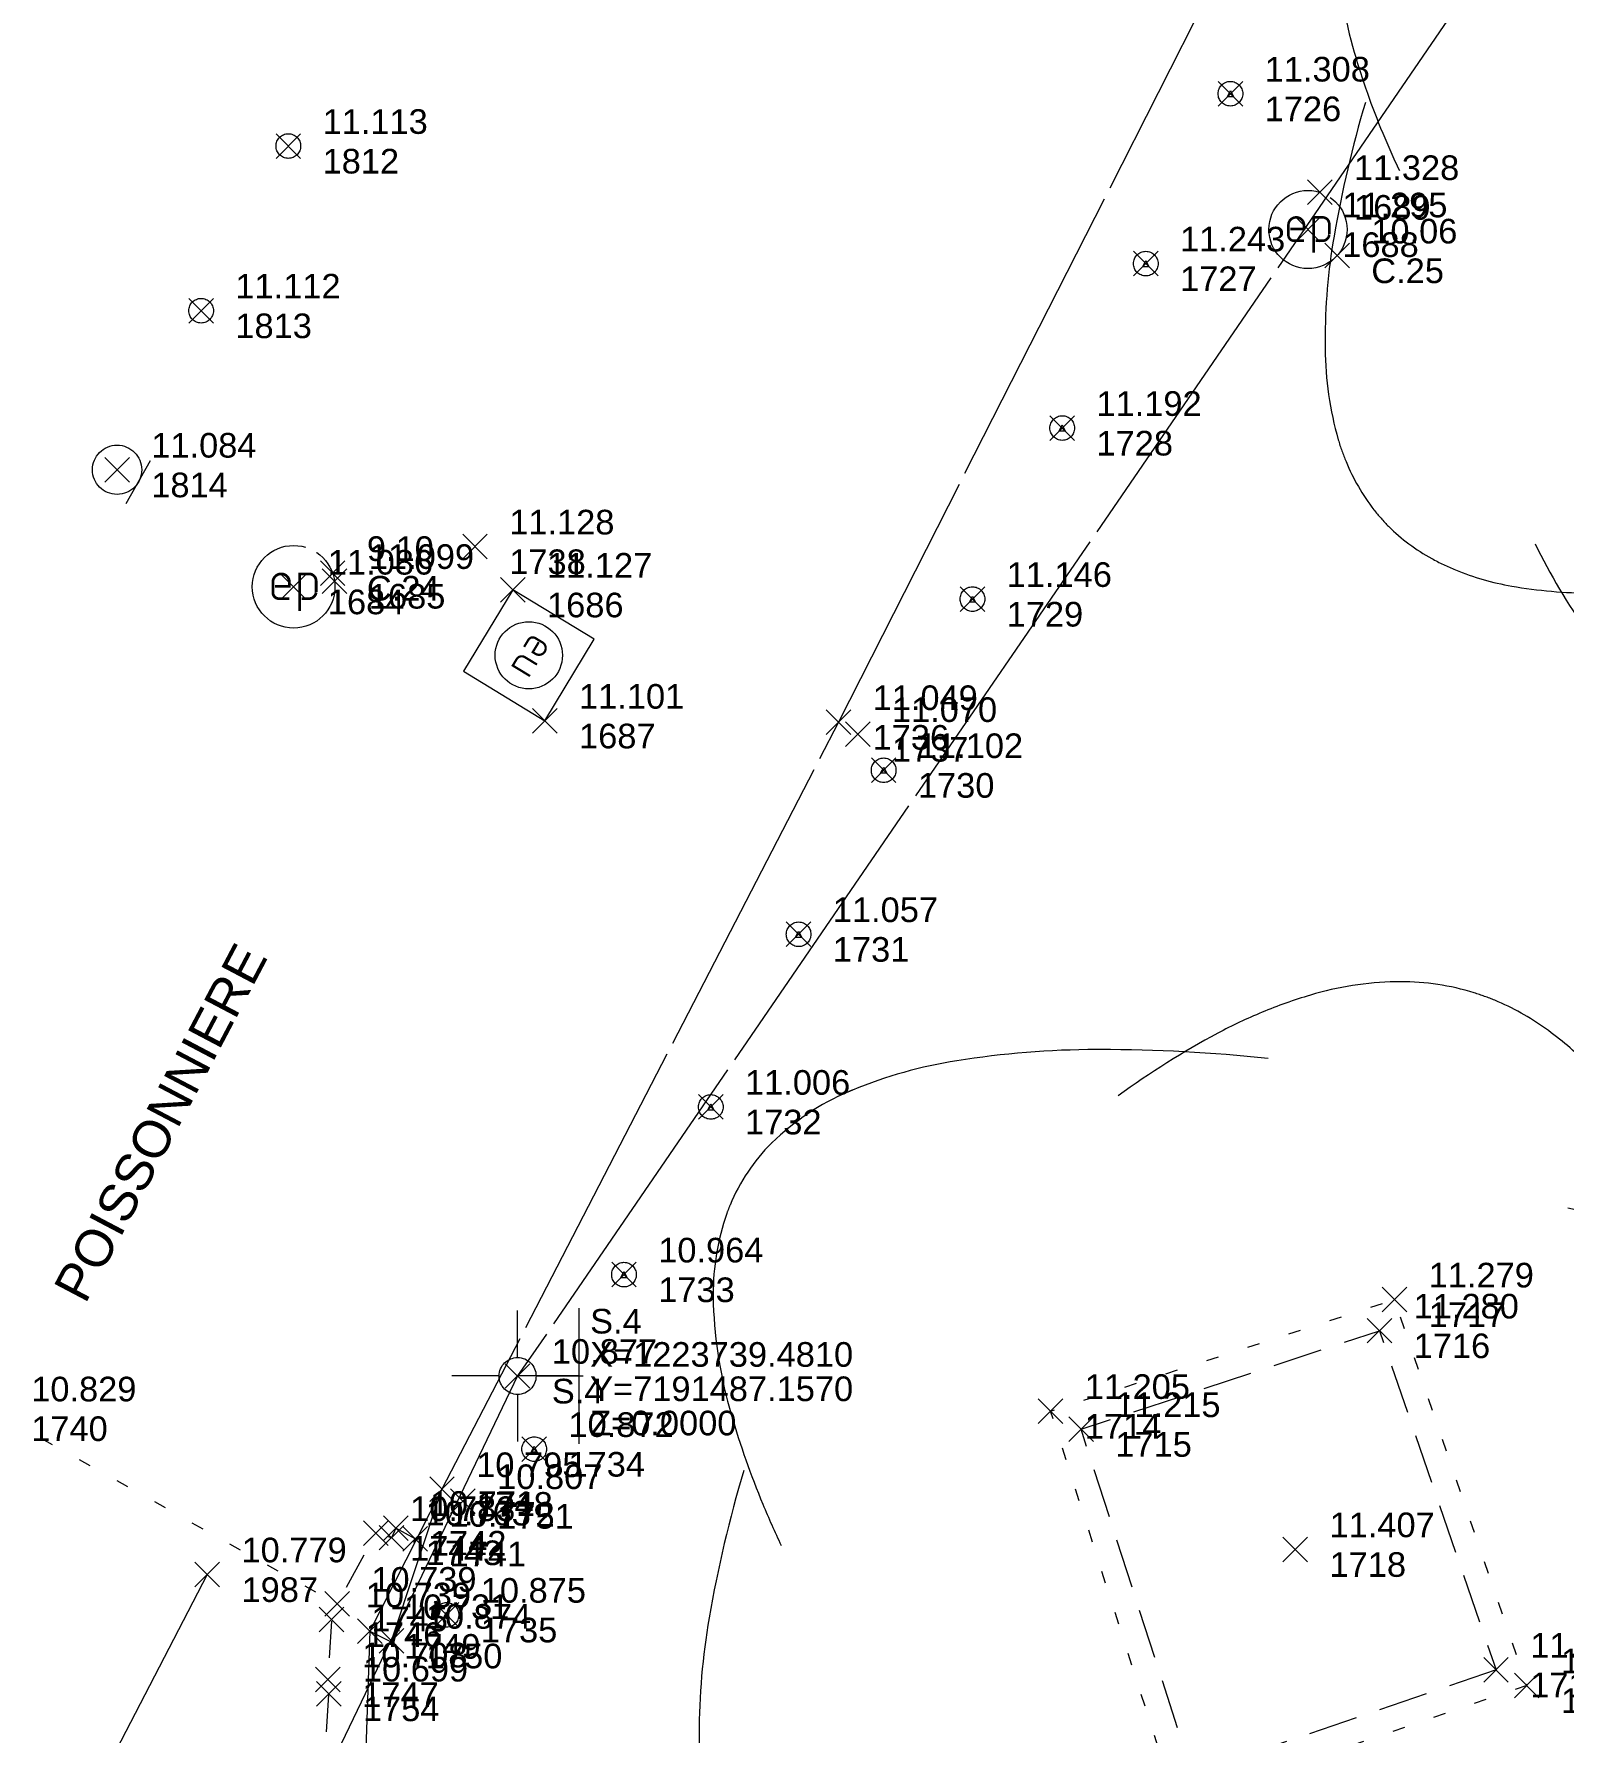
# Model space of a CAD drawing. Header units: metres. Extents: x 1223562 to 1223801, y 7191360 to 7191620.
# Drawn here: x 1223735.55 to 1223747.97, y 7191484.27 to 7191498.06 of the extents above; entities that cross this region are included whole.
import ezdxf
from ezdxf.enums import TextEntityAlignment as Align

# ---------------------------------------------------------------- set-up
doc = ezdxf.new("R2010")
doc.units = ezdxf.units.M
doc.header["$PDMODE"] = 3
doc.header["$PDSIZE"] = 0.1
for name, pattern in [('LL_0822', [2.5, 2.5, 0]), ('LL_0824', [0.35, 0.1, -0.25]), ('LL_0829', [0.6, 0.3, -0.3]), ('ML_2577', [2.5, 2.5, 0]), ('Socle_Continu', [2.5, 2.5, 0]), ('TL_1182', [0.6, 0.4, -0.2]), ('YL_2901', [2.5, 2.5, 0])]:
    doc.linetypes.add(name, pattern=pattern)
for name, color, linetype, lineweight in [('BATIH_SCS', 201, 'Socle_Continu', 13), ('HABIL_SCI', 7, 'Socle_Continu', 13), ('JARDI_SCS', 82, 'Socle_Continu', 13), ('MARQU_PSS', 7, 'Socle_Continu', 13), ('MOBUR_SCS', 251, 'Socle_Continu', 13), ('SIGNV_SCS', 20, 'Socle_Continu', 13), ('SIGTA_SCI', 7, 'Socle_Continu', 13), ('SIGTM_PSI', 1, 'Socle_Continu', 13), ('SIGTM_SCI', 1, 'Socle_Continu', 13), ('SIGTO_PSI', 255, 'Socle_Continu', 13), ('SIGTO_SCI', 255, 'Socle_Continu', 13), ('VOIRI_SCS', 7, 'Socle_Continu', 13)]:
    doc.layers.add(name, color=color, linetype=linetype, lineweight=lineweight)
for name, color, linetype, lineweight, true_color in [('EAUPL_SCS', 5, 'Socle_Continu', 13, 0x0000ff), ('EAUUS_SCS', 7, 'Socle_Continu', 13, 0x7f3f00), ('SIGTR_PSS', 7, 'Socle_Continu', 13, 0x9966cc), ('SIGTS_PSS', 7, 'Socle_Continu', 13, 0x9966cc)]:
    doc.layers.add(name, color=color, linetype=linetype, lineweight=lineweight, true_color=true_color)
doc.styles.get("Standard").update_dxf_attribs({"font": 'arial.ttf'})

# ---------------------------------------------------------------- blocks, each defined once
blk = doc.blocks.new('YP_1521')
at = {"layer": 'SIGTO_SCI', "color": 7, "linetype": 'Socle_Continu'}
blk.add_point((0, 0), dxfattribs=at)
at = {"layer": 'SIGTA_SCI', "linetype": 'Socle_Continu'}
blk.add_attdef('ALT', (0.278, 0.099), '', height=0.2, dxfattribs=at)
at = {"layer": 'SIGTA_SCI', "linetype": 'Socle_Continu', "flags": 9}
blk.add_attdef('CALQUE_ALT', (1.69, -1.18), '', height=0.2, dxfattribs=at)
at = {"layer": 'SIGTM_SCI', "linetype": 'Socle_Continu'}
blk.add_attdef('MAT', (0.278, -0.223), '', height=0.2, dxfattribs=at)
at = {"layer": 'SIGTM_SCI', "linetype": 'Socle_Continu', "flags": 9}
blk.add_attdef('CALQUE_MAT', (1.69, -1.501), '', height=0.2, dxfattribs=at)
at = {"layer": 'SIGTO_SCI', "linetype": 'Socle_Continu', "flags": 9}
for tag, p in [('ID', (1.69, 0.105)), ('NATURE', (1.69, -0.216)), ('FAMILLE', (1.69, -0.538)), ('CALQUE', (1.69, -0.859)), ('PCRS', (1.69, -1.823))]:
    blk.add_attdef(tag, p, '', height=0.2, dxfattribs=at)
blk = doc.blocks.new('YP_2900')
at = {"layer": 'SIGTO_PSI', "linetype": 'Socle_Continu'}
blk.add_line((0.5, 0), (0, 0), dxfattribs=at)
at = {"layer": 'SIGTO_PSI', "linetype": 'Socle_Continu', "flags": 128}
blk.add_lwpolyline([(0.5, -0.55), (0.5, 0.55)], dxfattribs=at)
at = {"layer": 'SIGTO_PSI', "color": 7, "linetype": 'Socle_Continu'}
blk.add_point((0, 0), dxfattribs=at)
at = {"layer": 'SIGTM_PSI', "color": 1, "linetype": 'Socle_Continu'}
blk.add_attdef('MAT', (0.589, 0.345), '', height=0.2, dxfattribs=at)
at = {"layer": 'SIGTM_PSI', "linetype": 'Socle_Continu', "flags": 9}
blk.add_attdef('CALQUE_MAT', (1.598, -0.695), '', height=0.2, dxfattribs=at)
at = {"layer": 'SIGTO_PSI', "linetype": 'Socle_Continu', "flags": 9}
for tag, p in [('ID', (1.598, 0.59)), ('NATURE', (1.598, 0.269)), ('FAMILLE', (1.598, -0.052)), ('CALQUE', (1.598, -0.374)), ('PCRS', (1.598, -1.016))]:
    blk.add_attdef(tag, p, '', height=0.2, dxfattribs=at)
at = {"layer": 'SIGTO_PSI', "linetype": 'Socle_Continu'}
for tag, p in [('X=', (0.589, 0.075)), ('Y=', (0.589, -0.204)), ('Z=', (0.589, -0.482))]:
    blk.add_attdef(tag, p, '', height=0.2, dxfattribs=at)
blk = doc.blocks.new('TP_1203')
at = {"layer": 'JARDI_SCS', "linetype": 'Socle_Continu'}
for points in [[(0.3171, 0.1998, 0.007667), (0.3097, 0.2185, 0.026874), (0.2793, 0.282, 0.047786), (0.2363, 0.3458, 0.023985), (0.2196, 0.3641, 0.040407), (0.1879, 0.391, 0.05708), (0.1498, 0.4122, 0.021505), (0.1343, 0.4178, 0.075257), (0.0789, 0.4262, 0.004647), (0.0754, 0.4262, 0.067031), (0.0113, 0.4161, 0.025669), (-0.025, 0.4032, 0.024468), (-0.0582, 0.3875, 0.036292), (-0.1329, 0.3405)], [(-0.0204, 0.3686, 0.026081), (-0.1467, 0.3752, 0.000498), (-0.1491, 0.3752, 0.000061), (-0.1493, 0.3752, 0.039737), (-0.2542, 0.3668, 0.05935), (-0.3324, 0.3448, 0.002412), (-0.3355, 0.3435, 0.092506), (-0.393, 0.3053, 0.000753), (-0.3933, 0.305, 0.098491), (-0.4244, 0.2585, 0.011844), (-0.4269, 0.2521, 0.083514), (-0.4371, 0.1912, 0.009601), (-0.437, 0.184, 0.062383), (-0.4234, 0.101, 0.027233), (-0.3998, 0.0339, 0.012932), (-0.386, 0.003)], [(0.3734, -0.1657, 0.034341), (0.42, -0.0853, 0.016386), (0.4306, -0.0619, 0.033024), (0.4472, -0.0128, 0.065516), (0.4552, 0.0476, 0.004498), (0.4551, 0.0518, 0.088708), (0.4437, 0.1085, 0.001985), (0.4432, 0.1097, 0.087204), (0.4129, 0.1572, 0.010127), (0.4065, 0.1639, 0.060799), (0.3628, 0.1981, 0.037701), (0.3113, 0.2242, 0.012492), (0.2934, 0.231, 0.034867), (0.2046, 0.2561)], [(-0.4141, 0.0593, 0.030688), (-0.4401, -0.0515, 0.042762), (-0.4476, -0.1391, 0.002681), (-0.4475, -0.1447, 0.068057), (-0.4366, -0.2203, 0.027564), (-0.4302, -0.2384, 0.0661), (-0.4071, -0.2783, 0.02929), (-0.3949, -0.292, 0.071575), (-0.3592, -0.3187, 0.024959), (-0.3395, -0.3281, 0.055555), (-0.2929, -0.3415, 0.042997), (-0.2266, -0.3473, 0.011964), (-0.2081, -0.3468, 0.03671), (-0.1048, -0.3345)], [(0.064, -0.3627, 0.004702), (0.0762, -0.3679, 0.029397), (0.1549, -0.3952, 0.053456), (0.231, -0.4084, 0.017025), (0.2434, -0.4088, 0.067312), (0.292, -0.4022, 0.029038), (0.3048, -0.3978, 0.085197), (0.3382, -0.3767, 0.008842), (0.3415, -0.3736, 0.097758), (0.3694, -0.3319, 0.000163), (0.3695, -0.3318, 0.072483), (0.3857, -0.2677, 0.026786), (0.3883, -0.2187, 0.018833), (0.387, -0.1842, 0.02958), (0.3734, -0.0814)], [(-0.2735, -0.3064, 0.039486), (-0.23, -0.3798, 0.04359), (-0.1978, -0.4182, 0.016585), (-0.1839, -0.4312, 0.081902), (-0.1391, -0.4591, 0.006579), (-0.1351, -0.4607, 0.089308), (-0.0921, -0.4684, 0.016983), (-0.0837, -0.4681, 0.078527), (-0.037, -0.4569, 0.013117), (-0.0296, -0.4536, 0.063228), (0.0271, -0.4171, 0.02257), (0.0606, -0.3865, 0.018838), (0.0864, -0.3587, 0.027877), (0.1484, -0.2782)]]:
    blk.add_lwpolyline(points, format="xyb", dxfattribs=at)
at = {"layer": 'JARDI_SCS', "linetype": 'Socle_Continu', "flags": 9}
for tag, p in [('ID', (0.8891, 0.2461)), ('NATURE', (0.8891, -0.0752)), ('FAMILLE', (0.8891, -0.3964)), ('CALQUE', (0.8891, -0.7177)), ('PCRS', (0.8891, -1.039))]:
    blk.add_attdef(tag, p, '', height=0.2, dxfattribs=at)
blk = doc.blocks.new('BP_0081')
at = {"layer": 'EAUPL_SCS', "linetype": 'Socle_Continu', "const_width": 0.0333, "flags": 128}
for points in [[(-0.051, -0.144), (-0.176, -0.144, -0.424), (-0.251, -0.069), (-0.251, 0.056, -0.997785), (-0.051, 0.056), (-0.051, 0.006), (-0.226, 0.006)], [(0.073, -0.295), (0.073, 0.156), (0.186, 0.156, -0.410802), (0.273, 0.068), (0.273, -0.062, -0.396178), (0.186, -0.144), (0.098, -0.144)]]:
    blk.add_lwpolyline(points, format="xyb", dxfattribs=at)
at = {"layer": 'EAUPL_SCS', "linetype": 'Socle_Continu'}
blk.add_circle((0, 0), 0.5, dxfattribs=at)
at = {"layer": 'EAUPL_SCS', "linetype": 'Socle_Continu', "flags": 9}
for tag, p in [('ID', (0.931, 0.67)), ('NATURE', (0.931, 0.348)), ('FAMILLE', (0.931, 0.027)), ('CALQUE', (0.931, -0.294)), ('PCRS', (0.931, -0.615)), ('TYPE', (0.931, -0.937))]:
    blk.add_attdef(tag, p, '', height=0.2, dxfattribs=at)
blk = doc.blocks.new('CP_0163')
at = {"layer": 'EAUUS_SCS', "linetype": 'Socle_Continu'}
blk.add_lwpolyline([(0, 0), (1, 0), (1, 1), (0, 1)], close=True, dxfattribs=at)
at = {"layer": 'EAUUS_SCS', "linetype": 'Socle_Continu', "const_width": 0.0235, "flags": 128}
for points in [[(0.45, 0.412), (0.362, 0.412, -0.405328), (0.31, 0.465), (0.31, 0.553, -0.999132), (0.45, 0.553), (0.45, 0.518), (0.327, 0.518)], [(0.538, 0.624), (0.538, 0.474, 0.410802), (0.6, 0.412), (0.679, 0.412), (0.679, 0.624)]]:
    blk.add_lwpolyline(points, format="xyb", dxfattribs=at)
at = {"layer": 'EAUUS_SCS', "linetype": 'Socle_Continu'}
blk.add_circle((0.5, 0.5), 0.353, dxfattribs=at)
at = {"layer": 'EAUUS_SCS', "linetype": 'Socle_Continu', "flags": 9}
for tag, p in [('ID', (1.381, 1.06)), ('NATURE', (1.381, 0.739)), ('FAMILLE', (1.381, 0.417)), ('CALQUE', (1.381, 0.096)), ('PCRS', (1.381, -0.225)), ('TYPE', (1.381, -0.546))]:
    blk.add_attdef(tag, p, '', height=0.2, dxfattribs=at)
blk = doc.blocks.new('NP_0932')
at = {"layer": 'MOBUR_SCS', "linetype": 'Socle_Continu', "flags": 128}
blk.add_lwpolyline([(0, 0.025), (0.025, -0.025), (-0.025, -0.025)], close=True, dxfattribs=at)
at = {"layer": 'MOBUR_SCS', "linetype": 'Socle_Continu'}
blk.add_circle((0, 0), 0.1, dxfattribs=at)
at = {"layer": 'MOBUR_SCS', "linetype": 'Socle_Continu', "flags": 9}
for tag, p in [('ID', (0.745, 0.561)), ('NATURE', (0.745, 0.24)), ('FAMILLE', (0.745, -0.081)), ('CALQUE', (0.745, -0.402)), ('PCRS', (0.745, -0.724))]:
    blk.add_attdef(tag, p, '', height=0.2, dxfattribs=at)
blk = doc.blocks.new('LP_0842')
at = {"layer": 'VOIRI_SCS', "linetype": 'Socle_Continu', "flags": 128}
blk.add_lwpolyline([(1, 0), (1, 0.5), (0, 0)], dxfattribs=at)
at = {"layer": 'VOIRI_SCS', "linetype": 'Socle_Continu', "flags": 9}
for tag, p in [('ID', (1.488, 0.614)), ('NATURE', (1.488, 0.292)), ('FAMILLE', (1.488, -0.029)), ('CALQUE', (1.488, -0.35)), ('PCRS', (1.488, -0.672))]:
    blk.add_attdef(tag, p, '', height=0.2, dxfattribs=at)
blk = doc.blocks.new('LP_0843')
at = {"layer": 'VOIRI_SCS', "linetype": 'Socle_Continu'}
blk.add_circle((0, 0), 0.1, dxfattribs=at)
at = {"layer": 'VOIRI_SCS', "linetype": 'Socle_Continu', "flags": 9}
for tag, p in [('ID', (0.829, 0.061)), ('NATURE', (0.829, -0.26)), ('FAMILLE', (0.829, -0.582)), ('CALQUE', (0.829, -0.903)), ('PCRS', (0.829, -1.224))]:
    blk.add_attdef(tag, p, '', height=0.2, dxfattribs=at)
blk = doc.blocks.new('HP_0569')
at = {"layer": 'SIGNV_SCS', "linetype": 'Socle_Continu'}
blk.add_line((-0.2, -0.2), (0.2, -0.2), dxfattribs=at)
blk.add_circle((0, 0), 0.2, dxfattribs=at)
at = {"layer": 'SIGNV_SCS', "linetype": 'Socle_Continu', "flags": 9}
for tag, p in [('ID', (0.713, 0.595)), ('NATURE', (0.713, 0.273)), ('FAMILLE', (0.713, -0.048)), ('CALQUE', (0.713, -0.369)), ('PCRS', (0.713, -0.69))]:
    blk.add_attdef(tag, p, '', height=0.2, dxfattribs=at)
blk = doc.blocks.new('YP_2903')
at = {"layer": 'SIGTR_PSS', "color": 1, "linetype": 'Socle_Continu'}
blk.add_line((0, 0.15), (0, 0.533), dxfattribs=at)
at = {"layer": 'SIGTR_PSS', "color": 5, "linetype": 'Socle_Continu'}
blk.add_line((-0.15, 0), (-0.533, 0), dxfattribs=at)
at = {"layer": 'SIGTR_PSS', "color": 3, "linetype": 'Socle_Continu'}
blk.add_line((0.15, 0), (0.533, 0), dxfattribs=at)
at = {"layer": 'SIGTR_PSS', "color": 2, "linetype": 'Socle_Continu'}
blk.add_line((0, -0.15), (0, -0.533), dxfattribs=at)
at = {"layer": 'SIGTR_PSS', "color": 4, "linetype": 'Socle_Continu'}
blk.add_circle((0, 0), 0.15, dxfattribs=at)
at = {"layer": 'SIGTR_PSS', "linetype": 'Socle_Continu', "flags": 9}
for tag, p in [('ID', (1.343, 0.305)), ('NATURE', (1.343, -0.016)), ('FAMILLE', (1.343, -0.337)), ('CALQUE', (1.343, -0.659)), ('PCRS', (1.343, -0.98))]:
    blk.add_attdef(tag, p, '', height=0.2, dxfattribs=at)
blk = doc.blocks.new('ZP_1565')
at = {"layer": 'HABIL_SCI', "linetype": 'Socle_Continu'}
blk.add_attdef('TYPE', text='', height=0.3, dxfattribs=at).set_placement((0, 0), align=Align.MIDDLE_CENTER)
at = {"layer": 'HABIL_SCI', "linetype": 'Socle_Continu', "flags": 9}
for tag, p in [('ID', (0.547, -0.599)), ('NATURE', (0.547, -0.92)), ('FAMILLE', (0.547, -1.242)), ('CALQUE', (0.547, -1.563)), ('PCRS', (0.533, -1.833))]:
    blk.add_attdef(tag, p, '', height=0.2, dxfattribs=at)

msp = doc.modelspace()

# ---------------------------------------------------------------- hatches: boundary and pattern name
at = {"layer": 'BATIH_SCS', "linetype": 'Socle_Continu'}
h = msp.add_hatch(dxfattribs=at)
h.set_pattern_fill('RL_1107', color=256, angle=324, pattern_type=2)
h.set_pattern_definition([(9, (0, 0), (-0.03910861626, 0.246922085149), [])])
h.paths.add_polyline_path([(1223734.774, 7191458.11), (1223737.57, 7191460.468), (1223738.179, 7191460.991), (1223741.047, 7191463.032), (1223741.806, 7191463.43), (1223744.902, 7191465.188), (1223746.432, 7191466.015), (1223746.502, 7191466.045), (1223747.824, 7191466.636), (1223750.884, 7191468.054), (1223748.434, 7191474.756), (1223748.165, 7191475.484), (1223748.281, 7191475.526), (1223751.777, 7191476.792), (1223754.931, 7191477.924), (1223754.885, 7191478.05), (1223760.818, 7191480.183), (1223761.947, 7191480.614), (1223764.032, 7191481.369), (1223764.066, 7191481.273), (1223765.561, 7191481.815), (1223769.056, 7191483.061), (1223773.425, 7191484.644), (1223774.643, 7191485.075), (1223778.453, 7191486.464), (1223777.426, 7191489.283), (1223773.629, 7191487.899), (1223772.414, 7191487.469), (1223768.034, 7191485.881), (1223767.366, 7191485.639), (1223767.322, 7191485.761), (1223766.466, 7191485.451), (1223766.504, 7191485.348), (1223765.864, 7191485.116), (1223765.83, 7191485.21), (1223764.999, 7191484.909), (1223760.9, 7191483.426), (1223759.774, 7191482.996), (1223753.801, 7191480.848), (1223751.033, 7191479.829), (1223751.071, 7191479.726), (1223750.957, 7191479.685), (1223750.9, 7191479.842), (1223750.782, 7191479.8), (1223749.847, 7191479.464), (1223749.904, 7191479.304), (1223749.94, 7191479.205), (1223749.904, 7191479.304), (1223747.263, 7191478.348), (1223744.312, 7191477.287), (1223744.471, 7191476.835), (1223745.617, 7191473.722), (1223747.119, 7191469.616), (1223746.581, 7191469.366), (1223745.31, 7191468.798), (1223745.135, 7191468.725), (1223743.448, 7191467.812), (1223740.344, 7191466.049), (1223740.343, 7191466.05), (1223739.497, 7191465.606), (1223739.411, 7191465.55), (1223736.329, 7191463.357), (1223735.626, 7191462.753), (1223732.761, 7191460.337), (1223732.069, 7191459.667), (1223729.39, 7191457.078), (1223728.664, 7191456.399), (1223727.217, 7191454.748), (1223726.804, 7191454.242), (1223725.113, 7191451.913), (1223725.062, 7191451.944), (1223724.339, 7191450.834, 0.014624), (1223723.451, 7191449.516, 0.01629), (1223722.554, 7191447.99), (1223721.85, 7191446.726), (1223721.08, 7191445.259), (1223720.409, 7191443.969), (1223719.859, 7191442.869), (1223719.239, 7191441.685), (1223719.239, 7191441.686), (1223718.761, 7191440.858), (1223717.859, 7191439.088), (1223716.812, 7191437.09), (1223715.887, 7191435.293), (1223715.675, 7191434.911), (1223714.504, 7191432.68), (1223714.106, 7191431.934), (1223716.64, 7191430.518), (1223717.15, 7191430.233), (1223717.12, 7191430.179), (1223721.513, 7191427.684), (1223722.195, 7191427.297), (1223722.452, 7191427.162), (1223722.733, 7191427.005), (1223727.812, 7191424.096), (1223727.846, 7191424.157), (1223728.029, 7191424.052), (1223728.048, 7191424.087), (1223728.9, 7191423.572), (1223729.743, 7191423.046), (1223729.905, 7191422.946), (1223729.889, 7191422.92), (1223732.78, 7191421.284), (1223735.413, 7191419.743), (1223736.903, 7191422.347), (1223718.126, 7191433.125), (1223718.316, 7191433.487), (1223718.534, 7191433.88), (1223719.474, 7191435.707), (1223720.524, 7191437.711), (1223721.398, 7191439.426), (1223721.877, 7191440.256), (1223722.53, 7191441.502), (1223723.081, 7191442.606), (1223723.739, 7191443.87), (1223724.489, 7191445.3), (1223725.182, 7191446.543, -0.016433), (1223725.986, 7191447.913, -0.015305), (1223726.815, 7191449.138), (1223726.886, 7191449.248), (1223729.181, 7191452.411), (1223729.507, 7191452.81), (1223730.823, 7191454.31), (1223731.457, 7191454.905), (1223734.155, 7191457.51)])
h.paths.add_polyline_path([(1223732.43, 7191459.9), (1223732.516, 7191459.984), (1223732.531, 7191459.882)], flags=16)
h.paths.add_polyline_path([(1223729.131, 7191456.718), (1223729.145, 7191456.613), (1223729.04, 7191456.633)], flags=16)
h.paths.add_polyline_path([(1223735.986, 7191462.956), (1223736.074, 7191463.032), (1223736.082, 7191462.934)], flags=16)
h.paths.add_polyline_path([(1223724.888, 7191451.282), (1223724.93, 7191451.187), (1223724.826, 7191451.185)], flags=16)
h.paths.add_polyline_path([(1223739.918, 7191465.73), (1223740.027, 7191465.787), (1223740.013, 7191465.682)], flags=16)
h.paths.add_polyline_path([(1223745.901, 7191468.968), (1223746.06, 7191469.039), (1223746.016, 7191468.925)], flags=16)
h.paths.add_polyline_path([(1223719.668, 7191442.319), (1223719.706, 7191442.206), (1223719.592, 7191442.173)], flags=16)
h.paths.add_polyline_path([(1223716.525, 7191436.243), (1223716.585, 7191436.07), (1223716.409, 7191436.019)], flags=16)
h.paths.add_polyline_path([(1223750.285, 7191479.53), (1223750.402, 7191479.572), (1223750.373, 7191479.47)], flags=16)
h.paths.add_polyline_path([(1223752.865, 7191480.362), (1223753.083, 7191480.442), (1223753.02, 7191480.277)], flags=16)
h.paths.add_polyline_path([(1223721.939, 7191427.64), (1223721.939, 7191427.541), (1223721.854, 7191427.589)], flags=16)
h.paths.add_polyline_path([(1223729.413, 7191423.456), (1223729.42, 7191423.35), (1223729.314, 7191423.415)], flags=16)
h.paths.add_polyline_path([(1223760.298, 7191483.104), (1223760.438, 7191483.158), (1223760.399, 7191483.05)], flags=16)
h.paths.add_polyline_path([(1223771.667, 7191487.085), (1223771.841, 7191487.148), (1223771.79, 7191487.017)], flags=16)
h.paths.add_polyline_path([(1223774.047, 7191487.978), (1223774.16, 7191488.019), (1223774.127, 7191487.934)], flags=16)

# ---------------------------------------------------------------- linework, layer by layer
at = {"layer": 'JARDI_SCS', "linetype": 'TL_1182', "flags": 128}
msp.add_lwpolyline([(1223747.427, 7191484.771), (1223744.961, 7191483.926), (1223744.057, 7191486.724), (1223746.48, 7191487.525)], close=True, dxfattribs=at)
at = {"layer": 'MARQU_PSS', "linetype": 'ML_2577', "flags": 128}
msp.add_lwpolyline([(1223736.961, 7191485.545), (1223734.941, 7191481.66), (1223731.899, 7191475.741), (1223732.681, 7191475.333)], dxfattribs=at)
at = {"layer": 'SIGTS_PSS', "linetype": 'YL_2901', "flags": 128}
msp.add_lwpolyline([(1223754.624, 7191615.542), (1223774.768, 7191564.41), (1223759.899, 7191516.921), (1223739.481, 7191487.157), (1223712.27, 7191430.488), (1223666.985, 7191365.329), (1223604.313, 7191397.356), (1223562.746, 7191366.34)], dxfattribs=at)
at = {"layer": 'VOIRI_SCS', "linetype": 'LL_0822', "flags": 128}
for points in [[(1223751.417, 7191510.567), (1223748.088, 7191504.157), (1223746.83, 7191501.751), (1223745.381, 7191498.952), (1223742.086, 7191492.466), (1223738.867, 7191486.237)], [(1223738.867, 7191486.237), (1223738.281, 7191485.084), (1223738.236, 7191483.763), (1223736.674, 7191480.803)]]:
    msp.add_lwpolyline(points, dxfattribs=at)
at = {"layer": 'VOIRI_SCS', "linetype": 'LL_0824', "flags": 128}
msp.add_lwpolyline([(1223732.253, 7191488.526), (1223735.253, 7191486.852), (1223738.015, 7191485.306)], dxfattribs=at)
msp.add_lwpolyline([(1223747.676, 7191484.643), (1223744.835, 7191483.669), (1223743.809, 7191486.872), (1223746.602, 7191487.777)], close=True, dxfattribs=at)
at = {"layer": 'VOIRI_SCS', "linetype": 'LL_0829', "flags": 128}
msp.add_lwpolyline([(1223738.65, 7191485.834), (1223738.491, 7191485.922), (1223738.456, 7191485.844), (1223738.33, 7191485.88), (1223738.015, 7191485.306), (1223737.97, 7191485.179), (1223737.941, 7191484.692), (1223737.947, 7191484.577), (1223737.904, 7191483.891), (1223737.877, 7191483.771), (1223736.549, 7191481.329), (1223736.368, 7191480.954), (1223730.967, 7191470.585), (1223726.034, 7191461.102), (1223724.241, 7191457.666), (1223721.342, 7191452.082), (1223716.619, 7191442.95), (1223712.505, 7191434.939), (1223712.806, 7191434.767)], dxfattribs=at)

# ---------------------------------------------------------------- block references
at = {"layer": 'EAUPL_SCS', "linetype": 'Socle_Continu'}
for p, xscale, yscale in [((1223745.9, 7191496.467), 0.6346718331842313, 0.6346718331842313), ((1223737.662, 7191493.566), 0.6707542919877754, 0.6707542919877754)]:
    msp.add_blockref('BP_0081', p, dxfattribs=dict(at, xscale=xscale, yscale=yscale))
at = {"layer": 'EAUUS_SCS', "linetype": 'Socle_Continu', "xscale": 0.7740217569496098, "yscale": 0.7740217569496098, "rotation": 238.7368196923563}
msp.add_blockref('CP_0163', (1223739.442, 7191493.541), dxfattribs=at)
at = {"layer": 'HABIL_SCI', "linetype": 'Socle_Continu', "rotation": 62.22066212217078}
msp.add_blockref('ZP_1565', (1223735.669, 7191487.485), dxfattribs=at).add_auto_attribs({'TYPE': 'RUE                          POISSONNIERE'})
at = {"layer": 'JARDI_SCS', "linetype": 'Socle_Continu'}
for p, xscale, yscale in [((1223750.424, 7191496.918), 9.798289198680562, 9.798289198680562), ((1223745.797, 7191485.749), 10.81662887310342, 10.81662887310342)]:
    msp.add_blockref('TP_1203', p, dxfattribs=dict(at, xscale=xscale, yscale=yscale))
at = {"layer": 'MOBUR_SCS', "linetype": 'Socle_Continu'}
for p in [(1223745.27, 7191497.57), (1223744.583, 7191496.19), (1223743.904, 7191494.855), (1223743.175, 7191493.466), (1223742.454, 7191492.076), (1223741.763, 7191490.744), (1223741.05, 7191489.342), (1223740.345, 7191487.98), (1223739.616, 7191486.563), (1223738.904, 7191485.217)]:
    msp.add_blockref('NP_0932', p, dxfattribs=at)
at = {"layer": 'SIGNV_SCS', "linetype": 'Socle_Continu', "rotation": 60.45406115903567}
msp.add_blockref('HP_0569', (1223736.228, 7191494.516), dxfattribs=at)
at = {"layer": 'SIGTO_PSI', "color": 193, "linetype": 'Socle_Continu'}
msp.add_blockref('YP_2900', (1223739.481, 7191487.157), dxfattribs=at).add_auto_attribs({'MAT': 'S.4', 'X=': 'X=1223739.4810', 'Y=': 'Y=7191487.1570', 'Z=': 'Z=0.0000'})
at = {"layer": 'SIGTO_SCI', "linetype": 'Socle_Continu'}
for p, values in [((1223745.27, 7191497.57), {'ALT': '11.308', 'MAT': '1726'}), ((1223737.619, 7191497.145), {'ALT': '11.113', 'MAT': '1812'}), ((1223745.996, 7191496.77), {'ALT': '11.328', 'MAT': '1689'}), ((1223745.9, 7191496.467), {'ALT': '11.295', 'MAT': '1688'}), ((1223744.583, 7191496.19), {'ALT': '11.243', 'MAT': '1727'}), ((1223746.136, 7191496.255), {'ALT': '10.06', 'MAT': 'C.25'}), ((1223736.911, 7191495.808), {'ALT': '11.112', 'MAT': '1813'}), ((1223743.904, 7191494.855), {'ALT': '11.192', 'MAT': '1728'}), ((1223736.228, 7191494.516), {'ALT': '11.084', 'MAT': '1814'}), ((1223739.135, 7191493.892), {'ALT': '11.128', 'MAT': '1738'}), ((1223737.979, 7191493.677), {'ALT': '9.10', 'MAT': 'C.24'}), ((1223737.662, 7191493.566), {'ALT': '11.086', 'MAT': '1684'}), ((1223737.995, 7191493.612), {'ALT': '11.099', 'MAT': '1685'}), ((1223739.442, 7191493.541), {'ALT': '11.127', 'MAT': '1686'}), ((1223743.175, 7191493.466), {'ALT': '11.146', 'MAT': '1729'}), ((1223739.702, 7191492.477), {'ALT': '11.101', 'MAT': '1687'}), ((1223742.086, 7191492.466), {'ALT': '11.049', 'MAT': '1736'}), ((1223742.243, 7191492.369), {'ALT': '11.070', 'MAT': '1737'}), ((1223742.454, 7191492.076), {'ALT': '11.102', 'MAT': '1730'}), ((1223741.763, 7191490.744), {'ALT': '11.057', 'MAT': '1731'}), ((1223741.05, 7191489.342), {'ALT': '11.006', 'MAT': '1732'}), ((1223740.345, 7191487.98), {'ALT': '10.964', 'MAT': '1733'}), ((1223746.602, 7191487.777), {'ALT': '11.279', 'MAT': '1717'}), ((1223746.48, 7191487.525), {'ALT': '11.280', 'MAT': '1716'}), ((1223739.481, 7191487.157), {'ALT': '10.877', 'MAT': 'S.4'}), ((1223735.253, 7191486.852), {'ALT': '10.829', 'MAT': '1740'}), ((1223743.809, 7191486.872), {'ALT': '11.205', 'MAT': '1714'}), ((1223744.057, 7191486.724), {'ALT': '11.215', 'MAT': '1715'}), ((1223739.616, 7191486.563), {'ALT': '10.872', 'MAT': '1734'}), ((1223738.867, 7191486.237), {'ALT': '10.795', 'MAT': '1748'}), ((1223739.037, 7191486.14), {'ALT': '10.807', 'MAT': '1751'}), ((1223738.33, 7191485.88), {'ALT': '10.783', 'MAT': '1744'}), ((1223738.456, 7191485.844), {'ALT': '10.763', 'MAT': '1743'}), ((1223738.491, 7191485.922), {'ALT': '10.771', 'MAT': '1742'}), ((1223738.65, 7191485.834), {'ALT': '10.772', 'MAT': '1741'}), ((1223745.797, 7191485.749), {'ALT': '11.407', 'MAT': '1718'}), ((1223736.961, 7191485.545), {'ALT': '10.779', 'MAT': '1987'}), ((1223738.015, 7191485.306), {'ALT': '10.739', 'MAT': '1745'}), ((1223737.97, 7191485.179), {'ALT': '10.739', 'MAT': '1746'}), ((1223738.904, 7191485.217), {'ALT': '10.875', 'MAT': '1735'}), ((1223738.281, 7191485.084), {'ALT': '10.731', 'MAT': '1749'}), ((1223738.458, 7191485.006), {'ALT': '10.874', 'MAT': '1750'}), ((1223747.427, 7191484.771), {'ALT': '11.258', 'MAT': '1711'}), ((1223737.941, 7191484.692), {'ALT': '10.708', 'MAT': '1747'}), ((1223737.947, 7191484.577), {'ALT': '10.699', 'MAT': '1754'}), ((1223747.676, 7191484.643), {'ALT': '11.251', 'MAT': '1710'})]:
    msp.add_blockref('YP_1521', p, dxfattribs=at).add_auto_attribs(values)
at = {"layer": 'SIGTR_PSS', "linetype": 'Socle_Continu'}
msp.add_blockref('YP_2903', (1223739.481, 7191487.157), dxfattribs=at)
at = {"layer": 'VOIRI_SCS', "linetype": 'Socle_Continu'}
for p in [(1223737.619, 7191497.145), (1223736.911, 7191495.808)]:
    msp.add_blockref('LP_0843', p, dxfattribs=at)
at = {"layer": 'VOIRI_SCS', "linetype": 'Socle_Continu', "xscale": 1.2928, "yscale": 0.3857694955920198, "zscale": 2.000000002098678, "rotation": 243.063960393743}
msp.add_blockref('LP_0842', (1223738.867, 7191486.237), dxfattribs=at)

doc.saveas('drawing.dxf')
